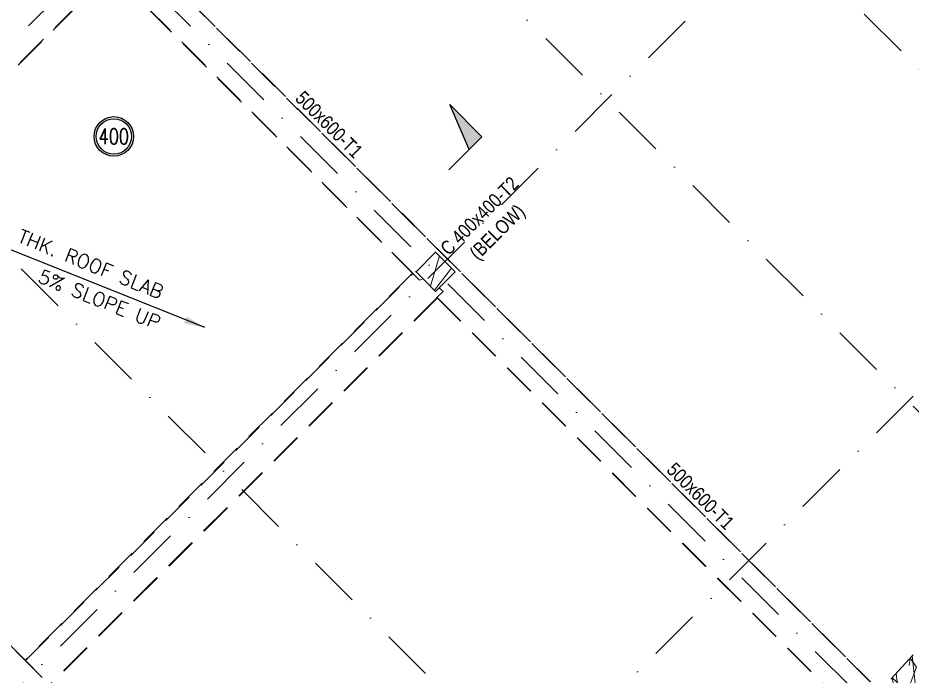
# Model space of a CAD drawing. Extents: x 660761725 to 1323371458, y 2734871439 to 5470067957.
# Drawn here: x 661899308 to 661912209, y 2735034562 to 2735044056 of the extents above; entities that cross this region are included whole.
import ezdxf
from ezdxf.enums import TextEntityAlignment as Align

# ---------------------------------------------------------------- set-up
doc = ezdxf.new("R2010")
doc.units = 0
for name, pattern in [('AXES', [1.95, 1.2, -0.25, 0.25, -0.25]), ('Hidden', [714.375, 476.25, -238.125]), ('sbp_axis_short', [10, 5, -2.5, 0, -2.5])]:
    doc.linetypes.add(name, pattern=pattern)
doc.layers.add('A-DETL', color=5, linetype='Continuous', lineweight=9, true_color=0x0000ff)
for name, color, linetype, lineweight in [('A-FLOR-PATT', 7, 'Continuous', 15), ('S-ARROW', 8, 'Continuous', 13), ('S-BEAM-IDEN', 2, 'Continuous', 9), ('S-COLS-IDEN', 7, 'Continuous', 9), ('S-GRID', 7, 'Continuous', 9)]:
    doc.layers.add(name, color=color, linetype=linetype, lineweight=lineweight)
for name, color, linetype in [('S-AXIS', 20, 'AXES'), ('S-IDEN', 221, 'Continuous'), ('S-LEVEL', 3, 'Continuous'), ('S-SCEL-INDT', 222, 'Continuous'), ('S-TXT', 3, 'Continuous')]:
    doc.layers.add(name, color=color, linetype=linetype)
doc.styles.add('08437-0000-2-020-000R-0511-00$0$ROMANS', font='ROMANS.shx', dxfattribs={"width": 0.75})
doc.styles.add('Arial Narrow_1', font='ARIALN.TTF', dxfattribs={"height": 199.9999999999998})
doc.styles.add('ROMANS', font='romans.shx')
doc.dimstyles.new('S-DIMI-20', dxfattribs={"dimscale": 20, "dimtxt": 2, "dimasz": 1.5, "dimexe": 1, "dimexo": 1, "dimgap": 1, "dimtad": 1, "dimdec": 0, "dimzin": 12, "dimdsep": 46, "dimtxsty": 'ROMANS', "dimblk": 'ARCHTICK', "dimcen": 0.09, "dimdle": 1, "dimclrd": 8, "dimclre": 8, "dimclrt": 4, "dimadec": 0, "dimazin": 3, "dimtfac": 1, "dimtdec": 0, "dimtix": 1, "dimtmove": 1, "dimatfit": 3, "dimtolj": 1, "dimtzin": 0, "dimarcsym": 0})
pattern_1 = [(74.99999999999999, (0, 0), (-153.3407249233896, 41.08752341002518), [])]

# ---------------------------------------------------------------- blocks, each defined once
blk = doc.blocks.new('I am… All Range.')
at = {"layer": 'S-GRID', "color": 8, "linetype": 'sbp_axis_short', "lineweight": 13, "ltscale": 150}
for p, q in [((662618010.1861551, 2734519029.21969), (662684113.7569702, 2734585132.790505)), ((662622712.44625, 2734514326.959595), (662688816.0170653, 2734580430.53041)), ((662627061.1529542, 2734509978.252891), (662693164.7237693, 2734576081.823706)), ((662633250.0153042, 2734558448.266124), (662661869.4970862, 2734529828.784341)), ((662630775.1415697, 2734555973.392389), (662659394.7554803, 2734527353.778479)), ((662628300.2678357, 2734553498.518655), (662656919.881746, 2734524878.904745)), ((662625330.4193549, 2734550528.670175), (662653950.0332651, 2734521909.056264))]:
    blk.add_line(p, q, dxfattribs=at)
blk = doc.blocks.new('*U1141')
at = {"layer": 'S-SCEL-INDT'}
blk.add_line((-1.598034076772778e-05, -9.017526509425661), (-4.236298395894313e-05, 0), dxfattribs=at)
blk.add_lwpolyline([(-1.598034251388655e-05, -9.017526509426535), (-2.729673832266011e-05, -5.517526509764139), (8.74998401881464, -9.017498218424205), (-1.598034251388655e-05, -9.017526509426535)], dxfattribs=at)
blk.add_solid([(8.749984018815223, -9.017498218424496), (-1.598034076772778e-05, -9.017526509423043), (4.374978361036412, -7.267512364094754), (-2.729674239717861e-05, -5.517526509763265)], dxfattribs=at)
blk = doc.blocks.new('I am… Limitless.')
at = {"layer": 'S-SCEL-INDT', "xscale": 75.00000000000097, "yscale": 75.00000000000097, "zscale": 75.00000000000097, "rotation": 135.000370696447}
blk.add_blockref('*U1141', (662358077.3189995, 2734538167.911147), dxfattribs=at)
blk = doc.blocks.new('*U89')
at = {"layer": 'S-IDEN', "color": 8}
for radius in [3.8, 3.4]:
    blk.add_circle((0, 0), radius, dxfattribs=at)
at = {"layer": 'S-IDEN', "color": 4, "style": '08437-0000-2-020-000R-0511-00$0$ROMANS', "width": 0.75, "flags": 8}
blk.add_attdef('100', text='', height=3, dxfattribs=at).set_placement((0, 0), align=Align.MIDDLE_CENTER)
blk = doc.blocks.new('_ARCHTICK')
at = {"color": 0, "linetype": 'ByBlock', "const_width": 0.15}
blk.add_lwpolyline([(-0.5, -0.5), (0.5, 0.5)], dxfattribs=at)
blk = doc.blocks.new('I am… Atomic.')
at = {"layer": 'A-FLOR-PATT', "transparency": 33554600}
h = blk.add_hatch(dxfattribs=at)
h.set_pattern_fill('ANSI31', color=8, scale=50, angle=30, style=0)
h.set_pattern_definition(pattern_1)
edge = h.paths.add_edge_path()
edge.add_line((662389967.6433319, 2734579123.010657), (662390007.8012236, 2734579503.468677))
edge.add_line((662342114.705975, 2734544592.546931), (662390007.8012234, 2734579503.468677))
edge.add_line((662363195.8073889, 2734559608.047176), (662389967.7690635, 2734579123.040917))
edge.add_line((662362417.6524743, 2734559040.823584), (662363719.8899552, 2734559990.06879))
edge.add_line((662346720.4841449, 2734547598.623516), (662362783.6519626, 2734559307.613063))
edge.add_line((662345821.5310795, 2734546943.346041), (662347578.010761, 2734548223.703842))
edge.add_line((662342292.6126368, 2734544370.997322), (662346307.4227723, 2734547297.529027))
edge.add_line((662325865.2845687, 2734528370.671522), (662342114.6925843, 2734544592.5523))
edge.add_line((662340490.7204528, 2734542572.157625), (662342149.9785906, 2734544228.604904))
edge.add_line((662339422.0417168, 2734541505.28928), (662341320.3495216, 2734543400.381265))
edge.add_line((662336597.6306283, 2734538685.662872), (662340136.8031961, 2734542218.839921))
edge.add_line((662332705.8949801, 2734534800.520002), (662336243.7133716, 2734538332.345168))
edge.add_line((662332253.0745114, 2734534348.466631), (662332782.9359009, 2734534877.430412))
edge.add_line((662326312.3910785, 2734528417.846987), (662332351.9776915, 2734534447.202265))
edge.add_line((662325865.2845687, 2734528370.671522), (662326312.3910785, 2734528417.846987))
h = blk.add_hatch(dxfattribs=at)
h.set_pattern_fill('ANSI31', color=8, scale=50, angle=30, style=0)
h.set_pattern_definition(pattern_1)
edge = h.paths.add_edge_path()
edge.add_line((662389967.6433319, 2734579123.010657), (662390007.8012236, 2734579503.468677))
edge.add_line((662390178.8400514, 2734578972.951882), (662393574.2351673, 2734576558.543434))
edge.add_line((662390389.9110394, 2734578822.862847), (662389967.7690635, 2734579123.040917))
edge.add_line((662401600.1085552, 2734571260.373601), (662390007.8012234, 2734579503.468677))
edge.add_line((662401045.2346829, 2734570742.112331), (662400996.5411683, 2734571280.666277))
edge.add_line((662400996.5411683, 2734571280.666277), (662391834.41239, 2734577795.702194))
edge.add_line((662401631.7932035, 2734570909.939), (662401600.1085552, 2734571260.373601))
edge.add_line((662398386.0115408, 2734568087.393885), (662401045.2346829, 2734570742.112331))
edge.add_line((662378065.801715, 2734545768.423274), (662383150.2610395, 2734551353.010825))
edge.add_line((662383150.2610395, 2734551353.010825), (662388234.7203641, 2734556937.598375))
edge.add_line((662388234.7203641, 2734556937.598375), (662393319.1796887, 2734562522.185926))
edge.add_line((662393319.1796887, 2734562522.185926), (662398403.6390133, 2734568106.773477))
edge.add_line((662377177.0145457, 2734544792.211362), (662378389.7704264, 2734546124.258873))
edge.add_line((662345219.5168241, 2734509691.243385), (662350637.7770958, 2734515642.46591))
edge.add_line((662350637.7770958, 2734515642.46591), (662356056.0373675, 2734521593.688435))
edge.add_line((662356056.0373675, 2734521593.688435), (662361474.2976393, 2734527544.91096))
edge.add_line((662361474.2976393, 2734527544.91096), (662366892.5579109, 2734533496.133485))
edge.add_line((662366892.5579109, 2734533496.133485), (662372310.8181826, 2734539447.35601))
edge.add_line((662372310.8181826, 2734539447.35601), (662377729.0784543, 2734545398.578536))
edge.add_line((662345267.5598451, 2734509156.384884), (662400082.3408674, 2734569362.972085))
edge.add_line((662401418.6805061, 2734570690.601139), (662400941.3227103, 2734570214.051982))
edge.add_line((662400082.3408674, 2734569362.972085), (662401631.7932035, 2734570909.939))
h = blk.add_hatch(dxfattribs=at)
h.set_pattern_fill('ANSI31', color=8, scale=50, angle=30, style=0)
h.set_pattern_definition(pattern_1)
edge = h.paths.add_edge_path()
edge.add_line((662345468.2720397, 2734510142.524049), (662345661.1307589, 2734509588.669044))
edge.add_line((662345219.5168241, 2734509691.243385), (662350637.7770958, 2734515642.46591))
edge.add_line((662350637.7770958, 2734515642.46591), (662356056.0373675, 2734521593.688435))
edge.add_line((662356056.0373675, 2734521593.688435), (662361474.2976393, 2734527544.91096))
edge.add_line((662361474.2976393, 2734527544.91096), (662366892.5579109, 2734533496.133485))
edge.add_line((662366892.5579109, 2734533496.133485), (662372310.8181826, 2734539447.35601))
edge.add_line((662372310.8181826, 2734539447.35601), (662377729.0784543, 2734545398.578536))
edge.add_line((662345267.5598451, 2734509156.384884), (662400082.3408674, 2734569362.972085))
h = blk.add_hatch(dxfattribs=at)
h.set_pattern_fill('ANSI31', color=8, scale=50, angle=30, style=0)
h.set_pattern_definition(pattern_1)
edge = h.paths.add_edge_path()
edge.add_line((662357706.9899211, 2734536596.595578), (662357886.9441632, 2734536416.335824))
edge.add_line((662357939.1635076, 2734536467.841231), (662358170.2453629, 2734536698.922924))
edge.add_line((662357886.9441632, 2734536416.335824), (662357938.8505493, 2734536468.154367))
edge.add_line((662357604.3309788, 2734536699.25454), (662357706.9899211, 2734536596.595578))
edge.add_line((662357887.1224893, 2734536982.045852), (662357604.3309788, 2734536699.25454))
edge.add_line((662358170.2453629, 2734536698.922924), (662357887.1224893, 2734536982.045852))
at = {"layer": 'A-DETL', "color": 8, "linetype": 'Hidden', "lineweight": 9}
for p, q in [((662364156.989607, 2734530781.92594), (662352854.1594731, 2734542085.231205)), ((662352856.9098378, 2734542087.986068), (662364159.7371086, 2734530784.677935)), ((662345828.0583968, 2734533658.573791), (662353293.3774755, 2734541117.567106)), ((662353213.3081869, 2734541024.322538), (662347623.5611768, 2734535439.312018)), ((662357614.692152, 2734536617.505022), (662353204.5516435, 2734541027.830918)), ((662353213.3081869, 2734541024.322538), (662357561.5727153, 2734536675.873019)), ((662357887.1224893, 2734536982.045852), (662357604.3309788, 2734536699.25454)), ((662357875.3031129, 2734536986.781381), (662357887.1224893, 2734536982.045852)), ((662358170.2453629, 2734536698.922924), (662357887.1224893, 2734536982.045852)), ((662357553.111309, 2734536679.26315), (662351963.4553444, 2734531094.343599)), ((662351971.9167507, 2734531090.953468), (662357561.5727153, 2734536675.873019)), ((662357656.0126348, 2734536576.182803), (662357553.111309, 2734536679.26315)), ((662357553.111309, 2734536679.26315), (662357561.5727153, 2734536675.873019)), ((662357592.1692039, 2734536704.127254), (662357604.3309788, 2734536699.25454)), ((662357604.3309788, 2734536699.25454), (662357706.9899211, 2734536596.595578)), ((662357939.1635076, 2734536467.841231), (662358170.2453629, 2734536698.922924)), ((662358170.2453629, 2734536698.922924), (662358158.4257063, 2734536703.658565)), ((662357706.9899211, 2734536596.595578), (662357656.0126348, 2734536576.182803)), ((662357706.9899211, 2734536596.595578), (662357886.9441632, 2734536416.335824)), ((662350497.8719653, 2734528923.893819), (662357993.6440659, 2734536413.314352)), ((662357875.2917974, 2734536421.004438), (662357886.8274515, 2734536416.382585)), ((662357886.9441632, 2734536416.335824), (662357938.8505493, 2734536468.154367)), ((662357906.7160728, 2734536325.468826), (662357994.0656902, 2734536412.892488)), ((662357938.8505493, 2734536468.154367), (662357939.1635076, 2734536467.841231)), ((662357994.0656902, 2734536412.892488), (662357939.1635076, 2734536467.841231)), ((662357994.0656902, 2734536412.892488), (662357993.6440659, 2734536413.314352)), ((662357915.4686385, 2734536321.962039), (662352325.820084, 2734530737.049892)), ((662357906.7160728, 2734536325.468826), (662357915.4686385, 2734536321.962039)), ((662363803.4928061, 2734530428.444213), (662357906.7160728, 2734536325.468826)), ((662357915.4686385, 2734536321.962039), (662363806.1121893, 2734530431.06788)), ((662352170.062581, 2734530887.315452), (662347614.4000547, 2734535442.982496)), ((662347623.5611768, 2734535439.312018), (662351971.9167507, 2734531090.953468)), ((662351971.9167507, 2734531090.953468), (662351963.4553444, 2734531094.343599)), ((662351963.4553444, 2734531094.343599), (662352211.4057801, 2734530845.972211))]:
    blk.add_line(p, q, dxfattribs=at)
at = {"layer": 'A-DETL', "color": 8, "linetype": 'Hidden', "lineweight": 9, "flags": 128}
blk.add_lwpolyline([(662345219.5168241, 2734509691.243385), (662350637.7770958, 2734515642.46591), (662356056.0373675, 2734521593.688435), (662361474.2976393, 2734527544.91096), (662366892.5579109, 2734533496.133485), (662372310.8181826, 2734539447.35601), (662377729.0784543, 2734545398.578536)], dxfattribs=at)
at = {"layer": 'S-LEVEL', "xscale": 74.99999999999999, "yscale": 75.00000001090066, "zscale": 74.99999999999999}
blk.add_blockref('*U89', (662353244.9499406, 2734538650.810397), dxfattribs=at).add_auto_attribs({'100': '400'})
at = {"layer": 'S-BEAM-IDEN', "color": 8, "char_height": 199.9999999999998, "width": 1539.239999999998, "attachment_point": 1, "rotation": 314.9987998853191, "style": 'Arial Narrow_1'}
for insert in [(662355989.1093607, 2734539325.478095), (662361347.7209812, 2734533966.641987)]:
    blk.add_mtext('500x600-T1', dxfattribs=dict(at, insert=insert))
at = {"layer": 'S-COLS-IDEN', "color": 8, "char_height": 199.9999999999998, "attachment_point": 1, "rotation": 44.99999999999995, "style": 'Arial Narrow_1'}
for s, insert, width in [('C 400x400-T2', (662357935.0523623, 2734537062.748274), 1819.830624999998), ('(BELOW)', (662358356.001868, 2734536997.26724), 1218.564999999999)]:
    blk.add_mtext(s, dxfattribs=dict(at, insert=insert, width=width))
at = {"layer": 'S-TXT', "char_height": 200, "attachment_point": 1, "rotation": 338.1823885034527, "style": 'ROMANS'}
for s, insert in [('400 THK. ROOF SLAB', (662351307.030367, 2734537559.136717)), ('5% SLOPE UP', (662352206.8526268, 2734536739.285309))]:
    blk.add_mtext(s, dxfattribs=dict(at, insert=insert))
at = {"layer": 'S-ARROW'}
blk.add_leader([(662354556.6160692, 2734535892.459906), (662351198.4275788, 2734537236.836976)], dimstyle='S-DIMI-20', override={"dimasz": 15, "dimgap": 1, "dimtad": 0}, dxfattribs=at)

msp = doc.modelspace()

# ---------------------------------------------------------------- block references
at = {"layer": 'S-AXIS'}
for name, p in [('I am… All Range.', (-739763.2984656096, 503695.4297404289)), ('I am… Atomic.', (-452552.6789346933, 503695.4297404289)), ('I am… Limitless.', (-452552.6789346933, 503695.4297404289))]:
    msp.add_blockref(name, p, dxfattribs=at)

doc.saveas('drawing.dxf')
